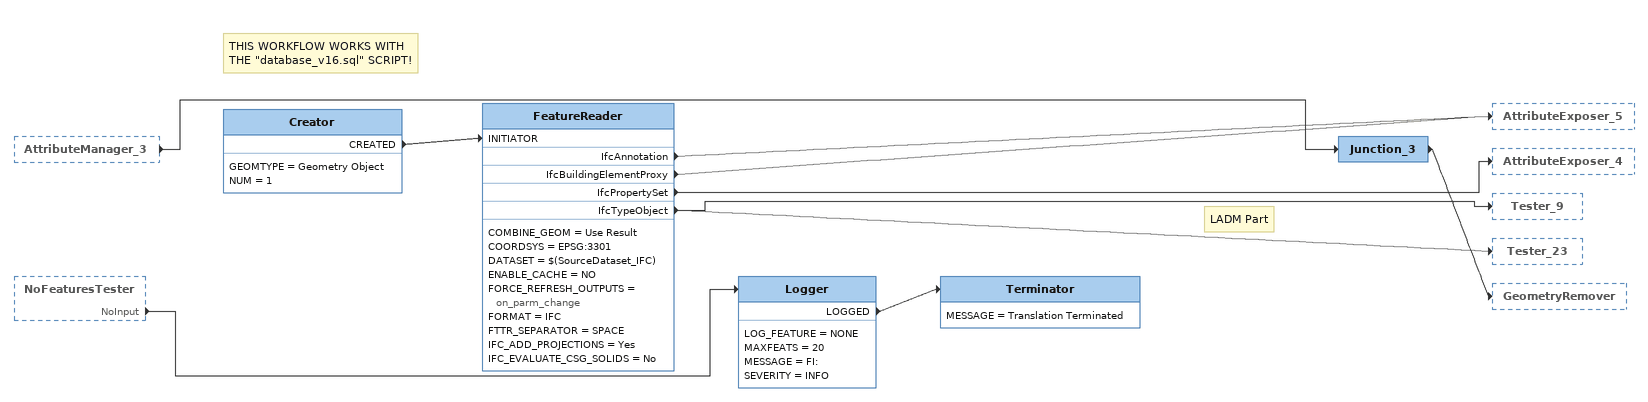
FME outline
AttributeManager_3 [outside]
    -> Junction_3
NoFeaturesTester [outside]
    NoInput -> Logger
Note: THIS WORKFLOW WORKS WITH THE "database_v16.sql" SCRIPT!
Creator
    GEOMTYPE = Geometry Object
    NUM = 1
    CREATED -> FeatureReader [INITIATOR]
FeatureReader
    COMBINE_GEOM = Use Result
    COORDSYS = EPSG:3301
    DATASET = $(SourceDataset_IFC)
    ENABLE_CACHE = NO
    FORCE_REFRESH_OUTPUTS = on_parm_change
    FORMAT = IFC
    FTTR_SEPARATOR = SPACE
    IFC_ADD_PROJECTIONS = Yes
    IFC_EVALUATE_CSG_SOLIDS = No
    IfcAnnotation -> AttributeExposer_5
    IfcBuildingElementProxy -> AttributeExposer_5
    IfcPropertySet -> AttributeExposer_4
    IfcTypeObject -> Tester_9
    IfcTypeObject -> Tester_23
Logger
    LOG_FEATURE = NONE
    MAXFEATS = 20
    MESSAGE = FI:
    SEVERITY = INFO
    LOGGED -> Terminator
Terminator
    MESSAGE = Translation Terminated
Note: LADM Part
Junction_3
    -> GeometryRemover
